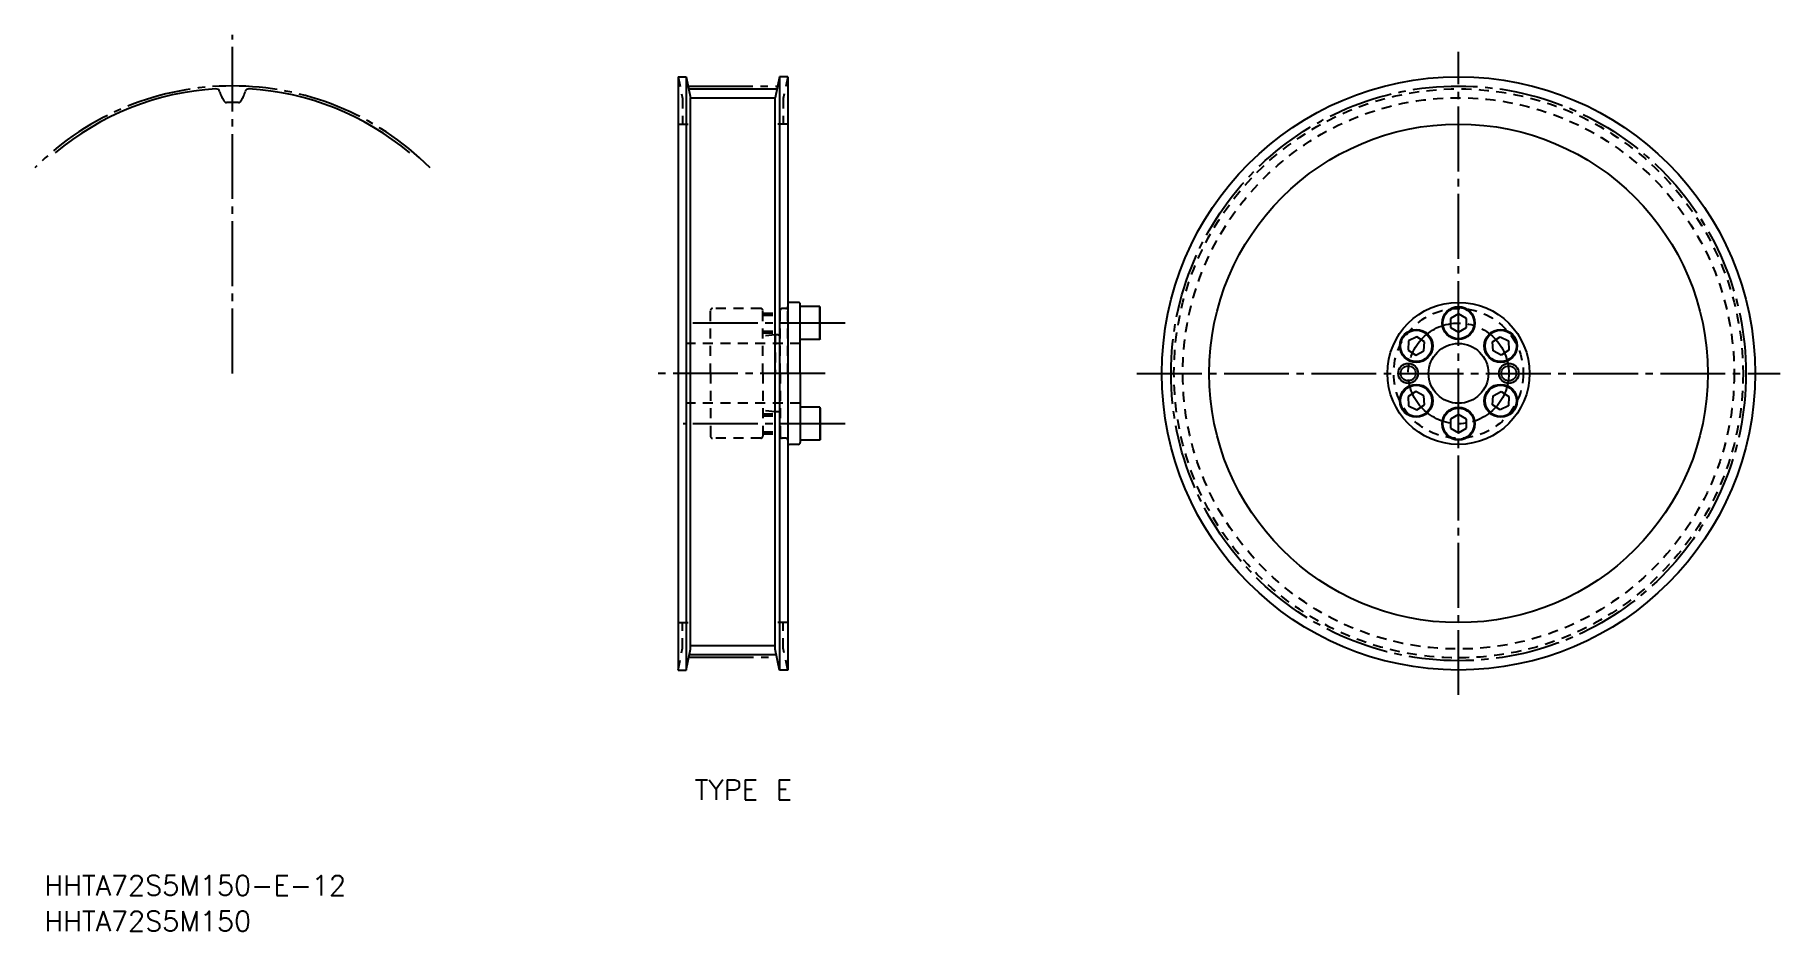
# Model space of a CAD drawing. Extents: x -7 to 343, y -100 to 80.
import ezdxf
from ezdxf.enums import TextEntityAlignment as Align

# ---------------------------------------------------------------- set-up
doc = ezdxf.new("R2010")
doc.units = 0
doc.linetypes.add('CENTER', pattern=[17.5, 13, -1.5, 1.5, -1.5])
doc.linetypes.add('DASHED', pattern=[3.5, 2, -1.5])
doc.layers.get('0').update_dxf_attribs({"linetype": 'CONTINUOUS'})
doc.layers.add('CENTER', color=1, linetype='CENTER')
doc.styles.get("Standard").update_dxf_attribs({"font": 'txt.shx', "bigfont": '@extfont2.shx'})

msp = doc.modelspace()

# ---------------------------------------------------------------- linework, layer by layer
at = {"color": 7, "linetype": 'CONTINUOUS'}
for p, q in [((122.01, 71.27), (122.01, -47.73)), ((122.01, 71.27), (123.65, 71.27)), ((123.65, 71.27), (124.51, 67.06)), ((123.65, 71.27), (123.65, -47.73)), ((142.38, 71.27), (141.51, 67.06)), ((144.01, 71.27), (142.38, 71.27)), ((142.38, 71.27), (142.38, -47.73)), ((144.01, 71.27), (144.01, -47.73)), ((124.15, 68.84), (141.88, 68.84)), ((124.51, -43.52), (124.51, 67.06)), ((141.51, -43.52), (141.51, 67.06)), ((146.11, 26.02), (144.41, 26.02)), ((146.51, 11.77), (146.51, 25.62)), ((146.51, 18.57), (146.51, 25.17)), ((150.42, 25.17), (146.51, 25.17)), ((150.42, 18.57), (150.42, 25.17)), ((150.51, 25.01), (150.42, 25.17)), ((150.51, 18.73), (150.51, 25.01)), ((146.51, 19.87), (146.51, 23.87)), ((278.53, 23.72), (276.93, 22.8)), ((276.93, 22.8), (276.93, 20.95)), ((280.13, 22.8), (278.53, 23.72)), ((279.33, 23.26), (279.33, 23.26)), ((279.73, 23.03), (279.73, 23.03)), ((280.13, 20.95), (280.13, 22.8)), ((150.42, 18.57), (146.51, 18.57)), ((150.51, 18.73), (150.42, 18.57)), ((268.51, 18.28), (268.41, 16.43)), ((270.15, 19.12), (268.51, 18.28)), ((271.7, 18.11), (270.15, 19.12)), ((271.6, 16.27), (271.7, 18.11)), ((276.93, 20.95), (278.53, 20.02)), ((278.53, 20.02), (280.13, 20.95)), ((285.35, 18.11), (286.9, 19.12)), ((285.45, 16.27), (285.35, 18.11)), ((286.9, 19.12), (288.55, 18.28)), ((288.55, 18.28), (288.64, 16.43)), ((268.41, 16.43), (269.96, 15.43)), ((269.96, 15.43), (271.6, 16.27)), ((287.09, 15.43), (285.45, 16.27)), ((288.64, 16.43), (287.09, 15.43)), ((144.01, 11.77), (144.01, -2.08)), ((146.51, 11.77), (146.51, -2.08)), ((269.96, 8.12), (268.41, 7.11)), ((268.41, 7.11), (268.51, 5.26)), ((271.6, 7.28), (269.96, 8.12)), ((271.7, 5.43), (271.6, 7.28)), ((285.35, 5.43), (285.45, 7.28)), ((285.45, 7.28), (287.09, 8.12)), ((287.09, 8.12), (288.64, 7.11)), ((288.64, 7.11), (288.55, 5.26)), ((146.51, 4.97), (146.51, -1.63)), ((150.42, 4.97), (146.51, 4.97)), ((146.51, 3.67), (146.51, -0.33)), ((150.42, 4.97), (150.42, -1.63)), ((150.51, 4.81), (150.42, 4.97)), ((150.51, 4.81), (150.51, -1.47)), ((268.51, 5.26), (270.15, 4.43)), ((270.15, 4.43), (271.7, 5.43)), ((278.53, 3.52), (276.93, 2.6)), ((280.13, 2.6), (278.53, 3.52)), ((286.9, 4.43), (285.35, 5.43)), ((288.55, 5.26), (286.9, 4.43)), ((276.93, 2.6), (276.93, 0.75)), ((276.93, 0.75), (278.53, -0.18)), ((278.53, -0.18), (280.13, 0.75)), ((280.13, 0.75), (280.13, 2.6)), ((146.11, -2.48), (144.41, -2.48)), ((150.42, -1.63), (146.51, -1.63)), ((150.51, -1.47), (150.42, -1.63)), ((123.65, -47.73), (124.51, -43.52)), ((124.29, -44.6), (141.74, -44.6)), ((142.38, -47.73), (141.51, -43.52)), ((122.01, -47.73), (123.65, -47.73)), ((144.01, -47.73), (142.38, -47.73))]:
    msp.add_line(p, q, dxfattribs=at)
at = {"color": 3, "linetype": 'DASHED'}
for p, q in [((122.01, 71.27), (122.91, 66.9)), ((144.01, 71.27), (143.11, 66.9)), ((122.91, 66.9), (122.91, 61.77)), ((143.11, 66.9), (143.11, 61.77)), ((122.01, 61.77), (124.51, 61.77)), ((144.01, 61.77), (141.51, 61.77)), ((138.61, 24.77), (128.91, 24.77)), ((143.6, 24.77), (142.91, 24.77)), ((144.01, 11.77), (144.01, 25.62)), ((128.51, 11.77), (128.51, 24.37)), ((139.01, 11.77), (139.01, 24.37)), ((139.01, 23.87), (142.51, 23.87)), ((139.01, 23.47), (142.51, 23.47)), ((142.51, 11.77), (142.51, 24.37)), ((146.51, 17.77), (122.01, 17.77)), ((139.01, 20.27), (142.51, 20.27)), ((139.01, 19.87), (142.51, 19.87)), ((141.51, 19.47), (139.01, 19.22)), ((141.51, 19.47), (141.51, 11.77)), ((142.1, 19.47), (141.51, 19.47)), ((128.51, 11.77), (128.51, -0.83)), ((139.01, 11.77), (139.01, -0.83)), ((141.51, 4.07), (141.51, 11.77)), ((142.51, 11.77), (142.51, -0.83)), ((146.51, 5.77), (122.01, 5.77)), ((141.51, 4.07), (139.01, 4.32)), ((139.01, 3.67), (142.51, 3.67)), ((142.1, 4.07), (141.51, 4.07)), ((139.01, 3.27), (142.51, 3.27)), ((139.01, 0.07), (142.51, 0.07)), ((138.61, -1.23), (128.91, -1.23)), ((139.01, -0.33), (142.51, -0.33)), ((143.6, -1.23), (142.91, -1.23)), ((122.01, -38.23), (124.51, -38.23)), ((122.91, -43.35), (122.91, -38.23)), ((144.01, -38.23), (141.51, -38.23)), ((143.11, -43.35), (143.11, -38.23)), ((122.01, -47.73), (122.91, -43.35)), ((144.01, -47.73), (143.11, -43.35))]:
    msp.add_line(p, q, dxfattribs=at)
at = {"color": 3, "linetype": 'CONTINUOUS'}
for p, q in [((124.51, 67.07), (141.51, 67.07)), ((124.51, -42.83), (141.51, -42.83))]:
    msp.add_line(p, q, dxfattribs=at)
at = {"color": 7, "linetype": 'CONTINUOUS'}
for centre, radius in [((278.53, 11.77), 59.5), ((278.53, 11.77), 50), ((278.53, 11.77), 14.25), ((278.53, 21.87), 3.3), ((278.53, 21.87), 3.14), ((270.06, 17.27), 3.3), ((270.06, 17.27), 3.14), ((278.53, 11.77), 6), ((287, 17.27), 3.3), ((287, 17.27), 3.14), ((268.43, 11.77), 1.5), ((288.63, 11.77), 1.5), ((270.06, 6.27), 3.3), ((270.06, 6.27), 3.14), ((287, 6.27), 3.3), ((287, 6.27), 3.14), ((278.53, 1.67), 3.3), ((278.53, 1.67), 3.14)]:
    msp.add_circle(centre, radius, dxfattribs=at)
at = {"color": 3, "linetype": 'DASHED'}
for radius in [57.06, 55.29, 13]:
    msp.add_circle((278.53, 11.77), radius, dxfattribs=at)
at = {"color": 3}
for centre in [(268.43, 11.77), (288.63, 11.77)]:
    msp.add_circle(centre, 2, dxfattribs=at)
at = {"color": 7, "linetype": 'CONTINUOUS'}
for centre, radius, start, end in [((32.65, 13.6), 55.34, 93.4319, 130), ((29.38, 68.09), 0.75, 14.0967, 93.4319), ((35.25, 69.56), 5.3, 194.0967, 218.7899), ((30.05, 69.56), 5.3, 321.2101, 345.9033), ((35.92, 68.09), 0.75, 86.5681, 165.9033), ((32.65, 13.6), 55.34, 50, 86.5681), ((31.43, 66.49), 0.4, 218.7899, 271.3205), ((32.65, 13.6), 52.51, 90, 91.3205), ((32.65, 13.6), 52.51, 88.6795, 90), ((33.87, 66.49), 0.4, 268.6795, 321.2101), ((144.41, 25.62), 0.4, 89.9999, 179.9999), ((146.11, 25.62), 0.4, 359.9999, 89.9999), ((144.41, -2.08), 0.4, 179.9999, 269.9999), ((146.11, -2.08), 0.4, 269.9999, 359.9999)]:
    msp.add_arc(centre, radius, start, end, dxfattribs=at)
at = {"color": 3, "linetype": 'DASHED'}
for centre, radius, start, end in [((128.91, 24.37), 0.4, 89.9999, 179.9999), ((138.61, 24.37), 0.4, 359.9999, 89.9999), ((142.91, 24.37), 0.4, 89.9999, 179.9999), ((143.6, 25.18), 0.41, 269.9999, 359.9999), ((142.1, 19.88), 0.41, 269.9999, 359.9999), ((142.1, 3.66), 0.41, 359.9999, 89.9999), ((128.91, -0.83), 0.4, 179.9999, 269.9999), ((138.61, -0.83), 0.4, 269.9999, 359.9999), ((142.91, -0.83), 0.4, 179.9999, 269.9999), ((143.6, -1.64), 0.41, 359.9999, 89.9999)]:
    msp.add_arc(centre, radius, start, end, dxfattribs=at)
at = {"layer": 'CENTER', "color": 1, "linetype": 'CENTER'}
for p, q in [((32.65, 11.77), (32.65, 79.66)), ((278.53, -52.73), (278.53, 76.27)), ((124.03, 69.41), (142, 69.41)), ((155.51, 21.87), (123.51, 21.87)), ((151.51, 11.77), (117.01, 11.77)), ((214.03, 11.77), (343.03, 11.77)), ((155.51, 1.67), (123.01, 1.67)), ((124.17, -45.18), (141.85, -45.18))]:
    msp.add_line(p, q, dxfattribs=at)
for radius in [57.64, 10.1]:
    msp.add_circle((278.53, 11.77), radius, dxfattribs=at)
msp.add_arc((32.65, 13.39), 56.03, 45, 135, dxfattribs=at)

# ---------------------------------------------------------------- texts
at = {"color": 7, "linetype": 'CONTINUOUS'}
msp.add_text('TYPE E', height=4, dxfattribs=at).set_placement((135.12, -71.74), align=Align.MIDDLE_CENTER)
for s, p in [('HHTA72S5M150-E-12', (-5.09, -92.94)), ('HHTA72S5M150', (-5.09, -100.1))]:
    msp.add_text(s, height=4, dxfattribs=at).set_placement(p)

doc.saveas('drawing.dxf')
